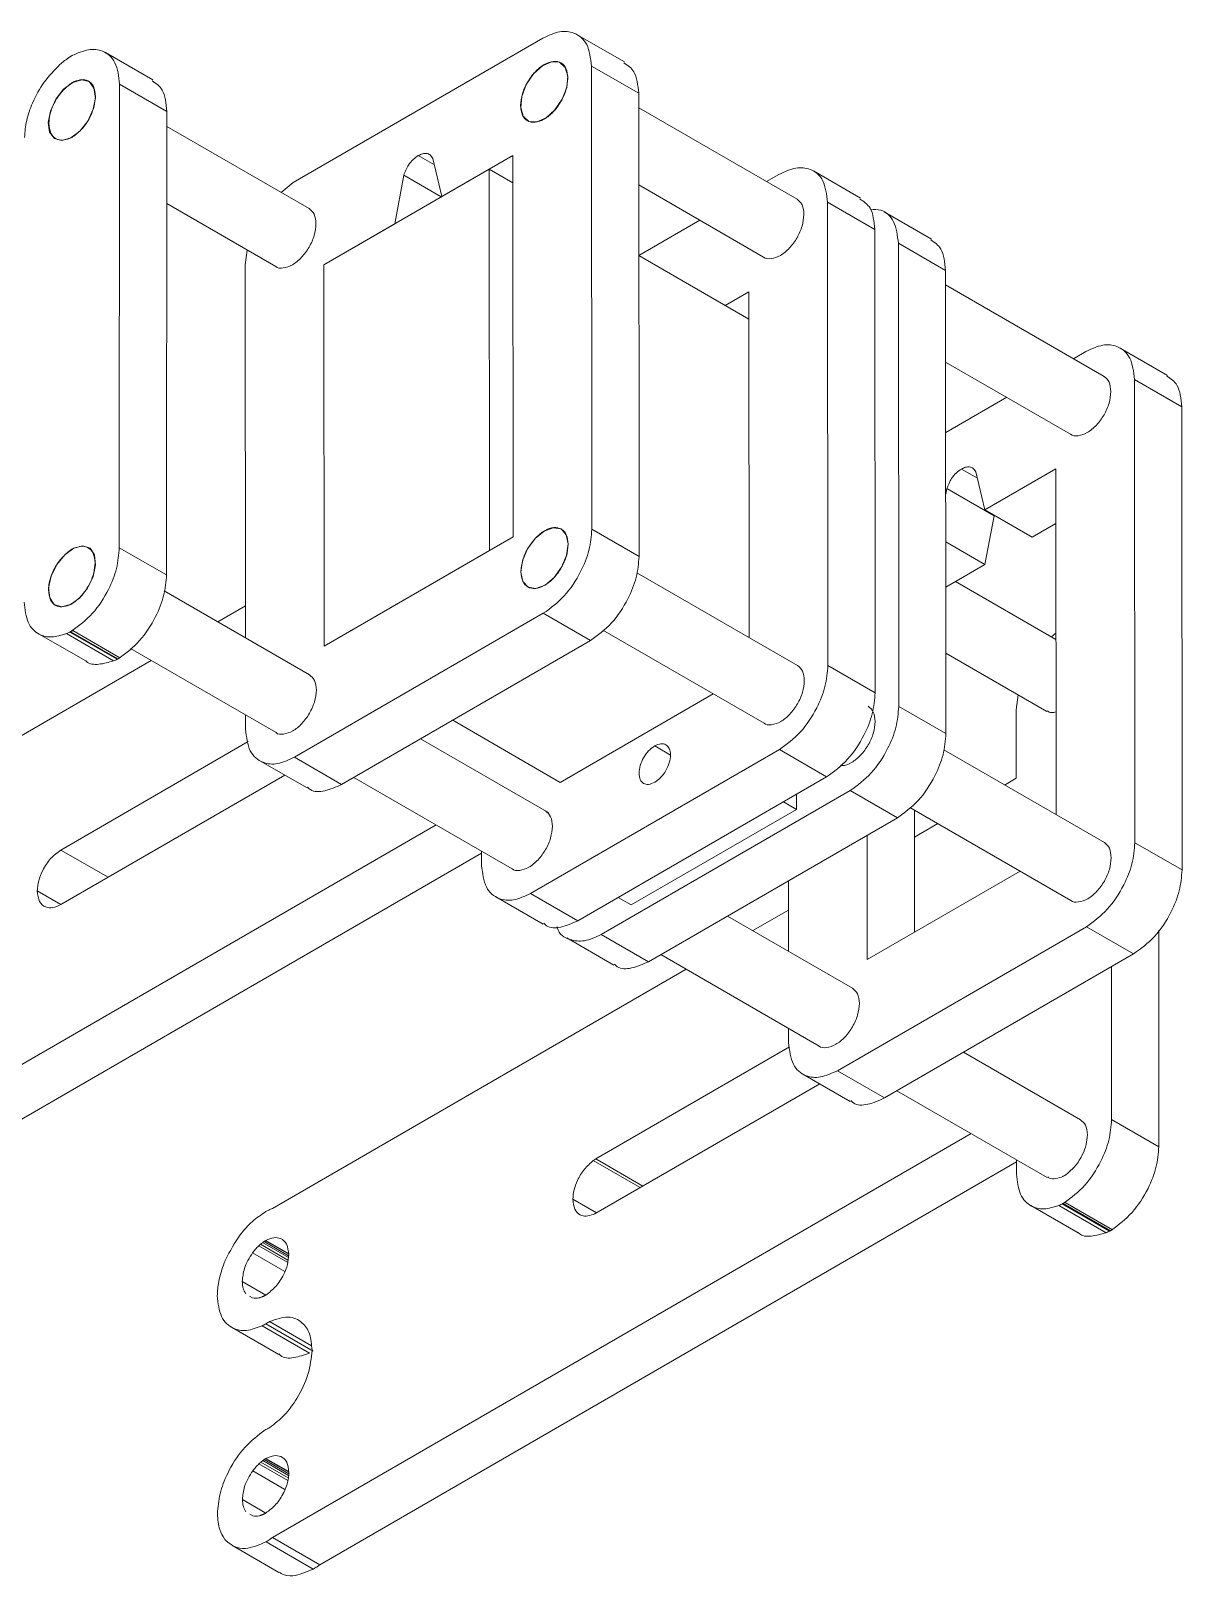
# Model space of a CAD drawing. Header units: inches. Extents: x 0 to 44.3, y 0 to 33.7.
# Drawn here: x 12.546 to 14.701, y 12.917 to 15.81 of the extents above; entities that cross this region are included whole.
import ezdxf

# ---------------------------------------------------------------- set-up
doc = ezdxf.new("R2010")
doc.units = ezdxf.units.IN
doc.header["$MEASUREMENT"] = 0

msp = doc.modelspace()

# ---------------------------------------------------------------- linework, layer by layer
at = {"color": 7, "linetype": 'Continuous', "lineweight": 15}
for p, q in [((13.5044, 15.7964), (13.0369, 15.5261)), ((13.6571, 15.7518), (13.5687, 15.8028)), ((12.774, 15.7182), (12.6856, 15.7692)), ((12.6223, 15.7633), (12.6209, 15.7625)), ((12.6239, 15.7643), (12.6214, 15.7629)), ((12.6214, 15.7629), (12.6215, 15.7628)), ((13.596, 14.8769), (13.5953, 15.7441)), ((13.5953, 15.7441), (13.6837, 15.6931)), ((12.6231, 15.7129), (12.6227, 15.7126)), ((12.6272, 15.715), (12.6272, 15.715)), ((12.7116, 14.8424), (12.7122, 15.7103)), ((12.7122, 15.7103), (12.8006, 15.6593)), ((13.6844, 14.8259), (13.6837, 15.6931)), ((12.8, 14.7914), (12.8006, 15.6593)), ((13.9802, 15.4948), (13.6837, 15.666)), ((13.0668, 15.4773), (12.8006, 15.631)), ((12.6226, 15.6105), (12.6231, 15.6108)), ((13.3155, 15.5), (13.2985, 15.5712)), ((13.4481, 15.5767), (13.3155, 15.5)), ((13.4486, 14.8626), (13.4481, 15.5767)), ((13.0945, 15.3722), (13.4039, 15.5512)), ((13.244, 15.5398), (13.2271, 15.4489)), ((13.244, 15.5398), (13.3142, 15.4993)), ((13.4481, 15.5256), (13.4039, 15.5512)), ((13.4039, 15.5512), (13.4044, 14.837)), ((13.9463, 15.5413), (13.923, 15.5278)), ((14.099, 15.4967), (14.0107, 15.5477)), ((13.0369, 15.5261), (13.0146, 15.5074)), ((13.6838, 15.5216), (13.9176, 15.3866)), ((12.8005, 15.4867), (13.0043, 15.3691)), ((14.0379, 14.6218), (14.0372, 15.4891)), ((14.0372, 15.4891), (14.1256, 15.4381)), ((13.2271, 15.4489), (13.0945, 15.3722)), ((13.7981, 15.4556), (13.6839, 15.3895)), ((14.2316, 15.4201), (14.1432, 15.4712)), ((14.1263, 14.5708), (14.1256, 15.4381)), ((12.9511, 15.3997), (12.9471, 15.3721)), ((14.1705, 14.5452), (14.1698, 15.4124)), ((14.1698, 15.4124), (14.2582, 15.3614)), ((12.9471, 15.3721), (12.9477, 14.6736)), ((13.0951, 14.6581), (13.0945, 15.3722)), ((13.89, 15.2705), (13.6839, 15.3895)), ((14.2589, 14.4942), (14.2582, 15.3614)), ((14.5547, 15.1632), (14.2582, 15.3343)), ((13.89, 15.3216), (13.8458, 15.296)), ((13.8905, 14.6741), (13.89, 15.3216)), ((14.2583, 15.1899), (14.4922, 15.0549)), ((14.5209, 15.2096), (14.4976, 15.1962)), ((14.6735, 15.165), (14.5852, 15.216)), ((14.6124, 14.2901), (14.6118, 15.1573)), ((14.6118, 15.1573), (14.7002, 15.1063)), ((14.3727, 15.1239), (14.2585, 15.0579)), ((14.7008, 14.2391), (14.7002, 15.1063)), ((14.4645, 14.9899), (14.3319, 14.9132)), ((14.465, 14.3424), (14.4645, 14.9899)), ((14.3319, 14.9132), (14.3149, 14.9844)), ((14.2605, 14.953), (14.2585, 14.9427)), ((14.2605, 14.953), (14.3488, 14.902)), ((14.3319, 14.9132), (14.4203, 14.8622)), ((14.3488, 14.902), (14.3319, 14.8111)), ((13.596, 14.8769), (13.6844, 14.8259)), ((14.4646, 14.8878), (14.4203, 14.8622)), ((12.7116, 14.8424), (12.8, 14.7914)), ((13.0951, 14.6581), (13.4486, 14.8626)), ((14.2586, 14.8534), (14.3319, 14.8111)), ((12.6225, 14.8393), (12.622, 14.839)), ((13.4044, 14.837), (13.0951, 14.6581)), ((13.9808, 14.6219), (13.6801, 14.7955)), ((14.3319, 14.8111), (14.2587, 14.7687)), ((13.0674, 14.6045), (12.7958, 14.7613)), ((14.4648, 14.6703), (14.2764, 14.779)), ((12.622, 14.7369), (12.6225, 14.7372)), ((12.9476, 14.7333), (12.896, 14.7034)), ((13.0392, 14.45), (13.5052, 14.7195)), ((13.5052, 14.7195), (13.5936, 14.6685)), ((12.5603, 14.6813), (12.6487, 14.6303)), ((12.6125, 14.6815), (12.7009, 14.6305)), ((12.6189, 14.6844), (12.7073, 14.6334)), ((12.6207, 14.6851), (12.6243, 14.6872)), ((12.6207, 14.6851), (12.7091, 14.6341)), ((12.6214, 14.6857), (12.6223, 14.6862)), ((12.6243, 14.6872), (12.7127, 14.6362)), ((13.1276, 14.399), (13.5936, 14.6685)), ((13.6166, 14.6878), (13.9183, 14.5137)), ((14.4648, 14.6824), (14.4638, 14.6817)), ((12.7323, 14.6536), (13.005, 14.4962)), ((14.2588, 14.6449), (14.4475, 14.5359)), ((12.7711, 14.6312), (11.9964, 14.1831)), ((12.7091, 14.6341), (12.7127, 14.6362)), ((14.0379, 14.6218), (14.1263, 14.5708)), ((13.537, 14.403), (13.8233, 14.5685)), ((14.3938, 14.5669), (14.3904, 14.5389)), ((12.9478, 14.5292), (12.9478, 14.5026)), ((14.1705, 14.5452), (14.2589, 14.4942)), ((14.3904, 14.5389), (14.3905, 14.4106)), ((13.537, 14.403), (13.3356, 14.5193)), ((12.953, 14.4792), (12.6021, 14.2762)), ((13.5156, 14.3458), (13.2754, 14.4845)), ((12.9745, 14.4436), (13.0629, 14.3925)), ((13.0392, 14.45), (13.1276, 14.399)), ((13.4812, 14.1949), (13.9472, 14.4644)), ((13.9472, 14.4644), (14.0355, 14.4134)), ((14.5553, 14.2903), (14.2546, 14.4639)), ((12.6022, 14.1742), (13.0213, 14.4166)), ((13.1505, 14.4122), (13.4469, 14.2411)), ((13.5695, 14.1439), (14.0355, 14.4134)), ((14.3905, 14.4106), (14.3687, 14.398)), ((13.6137, 14.1183), (14.0798, 14.3879)), ((13.9791, 14.3523), (13.979, 14.3807)), ((14.0798, 14.3879), (14.1681, 14.3368)), ((13.9791, 14.3523), (13.6697, 14.1734)), ((13.9545, 14.3665), (13.9791, 14.3523)), ((14.1912, 14.3562), (14.4928, 14.182)), ((14.1997, 14.3513), (14.1998, 14.1224)), ((11.9968, 13.567), (13.3045, 14.3233)), ((13.7021, 14.0673), (14.1681, 14.3368)), ((14.2438, 14.3258), (14.1997, 14.3003)), ((14.1113, 14.304), (14.1115, 14.0713)), ((12.0852, 13.516), (13.3897, 14.2704)), ((13.3897, 14.2741), (13.3897, 14.2475)), ((14.6124, 14.2901), (14.7008, 14.2391)), ((14.1115, 14.0713), (14.3978, 14.2369)), ((13.964, 14.2188), (13.9641, 14.0868)), ((13.4165, 14.1885), (13.5049, 14.1375)), ((13.4812, 14.1949), (13.5695, 14.1439)), ((13.6697, 14.1734), (13.6451, 14.1876)), ((14.0839, 14.0177), (13.8499, 14.1528)), ((13.9641, 14.164), (13.8973, 14.1254)), ((13.6137, 14.1183), (13.7021, 14.0673)), ((14.0556, 13.8632), (14.5217, 14.1327)), ((14.5217, 14.1327), (14.6101, 14.0817)), ((14.6574, 13.7208), (14.6571, 14.1261)), ((13.5491, 14.1119), (13.6375, 14.0609)), ((13.725, 14.0806), (14.0214, 13.9094)), ((14.144, 13.8122), (14.6101, 14.0817)), ((13.7724, 14.0532), (12.9981, 13.6054)), ((14.569, 13.7718), (14.5688, 14.0578)), ((13.9643, 13.9424), (13.9643, 13.9158)), ((13.966, 13.9079), (13.6034, 13.6982)), ((14.5107, 13.7713), (14.2918, 13.8977)), ((14.0556, 13.8632), (14.144, 13.8122)), ((13.6035, 13.5962), (14.0225, 13.8386)), ((13.991, 13.8568), (14.0794, 13.8057)), ((14.1669, 13.8254), (14.4482, 13.6631)), ((14.569, 13.7718), (14.6574, 13.7208)), ((12.9986, 12.9893), (14.3058, 13.7453)), ((13.087, 12.9383), (14.391, 13.6924)), ((14.391, 13.6961), (14.391, 13.6695)), ((14.4795, 13.6662), (14.48, 13.6665)), ((14.4177, 13.6106), (14.5061, 13.5595)), ((14.4701, 13.6109), (14.5585, 13.5598)), ((14.4765, 13.6138), (14.5649, 13.5627)), ((14.4782, 13.6144), (14.4819, 13.6165)), ((14.4782, 13.6144), (14.5666, 13.5634)), ((14.479, 13.615), (14.4799, 13.6155)), ((14.4819, 13.6165), (14.5703, 13.5655)), ((12.9825, 13.5432), (13.0284, 13.5166)), ((12.9858, 13.5452), (12.985, 13.5447)), ((12.9858, 13.5452), (13.0284, 13.5206)), ((14.5666, 13.5634), (14.5703, 13.5655)), ((12.9554, 13.4412), (12.9611, 13.4376)), ((12.9851, 13.4427), (12.9859, 13.4432)), ((12.9215, 13.3828), (13.0099, 13.3318)), ((12.9792, 13.3856), (13.0675, 13.3346)), ((12.9859, 13.3892), (13.0743, 13.3382)), ((12.9927, 13.3935), (13.071, 13.3483)), ((12.9828, 13.1351), (13.0288, 13.1085)), ((12.9861, 13.1371), (12.9853, 13.1367)), ((12.9861, 13.1371), (13.0287, 13.1125)), ((12.9557, 13.0331), (12.9615, 13.0295)), ((12.9854, 13.0346), (12.9862, 13.0351)), ((12.9219, 12.9748), (13.0103, 12.9237)), ((12.9863, 12.9811), (13.0746, 12.9301)), ((12.9986, 12.9893), (13.087, 12.9383))]:
    msp.add_line(p, q, dxfattribs=at)
at = {"color": 8, "linetype": 'Continuous', "lineweight": 15}
for p, q in [((13.4627, 15.6703), (13.4628, 15.6702)), ((13.2712, 15.5765), (13.3014, 15.5591)), ((14.2877, 14.9897), (14.3178, 14.9723)), ((13.4634, 14.7974), (13.4634, 14.7974)), ((13.7138, 14.4712), (13.7433, 14.4542)), ((12.6021, 14.2762), (12.6904, 14.2253)), ((12.558, 14.1997), (12.6021, 14.1742)), ((13.5988, 13.695), (13.6866, 13.6443)), ((13.6034, 13.6982), (13.6917, 13.6472)), ((13.5605, 13.6224), (13.6047, 13.5969)), ((12.9797, 13.5412), (13.028, 13.5134)), ((12.985, 13.5447), (13.0287, 13.5196)), ((12.9611, 13.5222), (13.0213, 13.4874)), ((12.9727, 13.5353), (13.0267, 13.5041)), ((12.9761, 13.5383), (13.0273, 13.5087)), ((12.9417, 13.4686), (12.9858, 13.4431)), ((12.9853, 13.1367), (13.029, 13.1115)), ((12.9614, 13.1141), (13.0216, 13.0793)), ((12.973, 13.1272), (13.027, 13.096)), ((12.9764, 13.1302), (13.0277, 13.1006)), ((12.98, 13.1331), (13.0283, 13.1053)), ((12.942, 13.0605), (12.9861, 13.035))]:
    msp.add_line(p, q, dxfattribs=at)
at = {"color": 7, "linetype": 'Continuous', "lineweight": 15, "flags": 128}
for points in [[(13.5036, 15.7448), (13.5207, 15.7523), (13.5357, 15.7512), (13.5464, 15.7417), (13.551, 15.7252), (13.549, 15.7042), (13.5405, 15.682), (13.527, 15.6619), (13.5104, 15.6469), (13.4932, 15.6394), (13.4782, 15.6405), (13.4676, 15.65), (13.4629, 15.6665), (13.465, 15.6874), (13.4734, 15.7097), (13.487, 15.7298), (13.5036, 15.7448)], [(12.6668, 15.6849), (12.6627, 15.6632), (12.6525, 15.6412), (12.6378, 15.6224), (12.6207, 15.6095), (12.604, 15.6045), (12.5901, 15.6082), (12.5811, 15.6201), (12.5785, 15.6382), (12.5825, 15.6599), (12.5927, 15.6819), (12.6074, 15.7007), (12.6245, 15.7136), (12.6412, 15.7186), (12.6552, 15.7149), (12.6641, 15.703), (12.6668, 15.6849)], [(13.4634, 14.7965), (13.4665, 14.8179), (13.4758, 14.84), (13.4899, 14.8595), (13.5068, 14.8735), (13.5238, 14.8798), (13.5383, 14.8774), (13.5481, 14.8667), (13.5518, 14.8494), (13.5487, 14.828), (13.5394, 14.8059), (13.5253, 14.7864), (13.5084, 14.7724), (13.4914, 14.7661), (13.4769, 14.7685), (13.4671, 14.7792), (13.4634, 14.7965)], [(12.5945, 14.8109), (12.6096, 14.8293), (12.6267, 14.8416), (12.6433, 14.8458), (12.6568, 14.8413), (12.6653, 14.8288), (12.6673, 14.8102), (12.6627, 14.7884), (12.652, 14.7666), (12.637, 14.7481), (12.6199, 14.7359), (12.6033, 14.7317), (12.5897, 14.7362), (12.5813, 14.7487), (12.5792, 14.7672), (12.5839, 14.7891), (12.5945, 14.8109)]]:
    msp.add_lwpolyline(points, dxfattribs=at)
at = {"color": 7, "linetype": 'Continuous', "lineweight": 15}
for points, knots in [([(13.5953, 15.7441), (13.5935, 15.7587), (13.5901, 15.7874), (13.5658, 15.8075), (13.5361, 15.811), (13.5151, 15.8014), (13.5044, 15.7964)], [0, 0, 0, 0, 0.283704, 0.557917, 0.775026, 1, 1, 1, 1]), ([(12.7122, 15.7103), (12.7105, 15.7248), (12.7071, 15.7533), (12.6833, 15.7736), (12.6541, 15.7775), (12.6334, 15.7683), (12.6228, 15.7636)], [0, 0, 0, 0, 0.283859, 0.558131, 0.775209, 1, 1, 1, 1]), ([(12.6002, 15.7468), (12.5901, 15.7364), (12.57, 15.7158), (12.5492, 15.678), (12.5365, 15.6417), (12.535, 15.6211), (12.5342, 15.6106)], [0, 0, 0, 0, 0.279528, 0.55585, 0.7747, 1, 1, 1, 1]), ([(12.6079, 15.7533), (12.6064, 15.7521), (12.6038, 15.75), (12.6013, 15.7478), (12.6002, 15.7468)], [0, 0, 0, 0, 0.562935, 1, 1, 1, 1]), ([(12.6141, 15.7579), (12.613, 15.7571), (12.6109, 15.7556), (12.6088, 15.754), (12.6079, 15.7533)], [0, 0, 0, 0, 0.558837, 1, 1, 1, 1]), ([(12.6183, 15.7608), (12.6175, 15.7602), (12.6161, 15.7593), (12.6148, 15.7584), (12.6141, 15.7579)], [0, 0, 0, 0, 0.559064, 1, 1, 1, 1]), ([(12.6209, 15.7625), (12.6204, 15.7622), (12.6195, 15.7617), (12.6187, 15.761), (12.6183, 15.7608)], [0, 0, 0, 0, 0.558983, 1, 1, 1, 1]), ([(12.6214, 15.7629), (12.6216, 15.763), (12.6219, 15.7632), (12.6222, 15.7633), (12.6223, 15.7633)], [0, 0, 0, 0, 0.55489, 1, 1, 1, 1]), ([(12.6228, 15.7636), (12.623, 15.7637), (12.6233, 15.764), (12.6237, 15.7642), (12.6239, 15.7643)], [0, 0, 0, 0, 0.5307537, 1, 1, 1, 1]), ([(13.5511, 15.7214), (13.5504, 15.7278), (13.5491, 15.7404), (13.5388, 15.7513), (13.5244, 15.7543), (13.5069, 15.7482), (13.4894, 15.734), (13.4749, 15.7143), (13.4647, 15.6916), (13.4634, 15.6775), (13.4627, 15.6703)], [0, 0, 0, 0, 0.1272008, 0.25, 0.3727992, 0.5, 0.6272008, 0.75, 0.8727992, 1, 1, 1, 1]), ([(13.6837, 15.6931), (13.6822, 15.7082), (13.6796, 15.7347), (13.6631, 15.7455), (13.656, 15.7502)], [0, 0, 0, 0, 0.568323, 1, 1, 1, 1]), ([(12.6178, 15.7092), (12.6121, 15.7042), (12.6007, 15.6941), (12.5885, 15.6738), (12.5811, 15.6539), (12.5802, 15.6426), (12.5798, 15.6369)], [0, 0, 0, 0, 0.280288, 0.555077, 0.773456, 1, 1, 1, 1]), ([(12.6227, 15.7126), (12.6217, 15.712), (12.6201, 15.7109), (12.6185, 15.7098), (12.6178, 15.7092)], [0, 0, 0, 0, 0.561892, 1, 1, 1, 1]), ([(12.6272, 15.715), (12.6264, 15.7146), (12.6251, 15.7139), (12.6237, 15.7132), (12.6231, 15.7129)], [0, 0, 0, 0, 0.551796, 1, 1, 1, 1]), ([(12.6668, 15.687), (12.6661, 15.6937), (12.6646, 15.7069), (12.6542, 15.7169), (12.6413, 15.7199), (12.6319, 15.7166), (12.6272, 15.715)], [0, 0, 0, 0, 0.285031, 0.560371, 0.777371, 1, 1, 1, 1]), ([(12.8006, 15.6593), (12.7991, 15.6742), (12.7966, 15.7008), (12.7802, 15.7118), (12.773, 15.7167)], [0, 0, 0, 0, 0.5622406, 1, 1, 1, 1]), ([(13.4627, 15.6703), (13.4634, 15.6639), (13.4648, 15.6513), (13.475, 15.6404), (13.4895, 15.6374), (13.507, 15.6434), (13.5244, 15.6576), (13.5389, 15.6773), (13.5491, 15.7), (13.5504, 15.7142), (13.5511, 15.7214)], [0, 0, 0, 0, 0.127201, 0.25, 0.372799, 0.5, 0.627201, 0.75, 0.872799, 1, 1, 1, 1]), ([(12.6271, 15.6133), (12.6331, 15.6183), (12.645, 15.6283), (12.6577, 15.6491), (12.6654, 15.6695), (12.6663, 15.6811), (12.6668, 15.687)], [0, 0, 0, 0, 0.281471, 0.556505, 0.774637, 1, 1, 1, 1]), ([(12.5798, 15.6369), (12.5805, 15.6303), (12.5819, 15.6173), (12.592, 15.6073), (12.6045, 15.6041), (12.6136, 15.607), (12.6182, 15.6085)], [0, 0, 0, 0, 0.285335, 0.561169, 0.778211, 1, 1, 1, 1]), ([(12.6182, 15.6085), (12.619, 15.6088), (12.6205, 15.6094), (12.6219, 15.6101), (12.6226, 15.6105)], [0, 0, 0, 0, 0.561855, 1, 1, 1, 1]), ([(12.6231, 15.6108), (12.6238, 15.6112), (12.6252, 15.612), (12.6265, 15.6129), (12.6271, 15.6133)], [0, 0, 0, 0, 0.568916, 1, 1, 1, 1]), ([(13.2712, 15.5765), (13.2679, 15.5742), (13.2614, 15.5697), (13.2509, 15.557), (13.2466, 15.5463), (13.244, 15.5398)], [0, 0, 0, 0, 0.288635, 0.567191, 1, 1, 1, 1]), ([(13.2985, 15.5712), (13.297, 15.5736), (13.294, 15.5785), (13.2868, 15.5809), (13.279, 15.5803), (13.2738, 15.5778), (13.2712, 15.5765)], [0, 0, 0, 0, 0.276811, 0.552414, 0.772411, 1, 1, 1, 1]), ([(14.0372, 15.4891), (14.0355, 15.5037), (14.032, 15.5324), (14.0077, 15.5524), (13.9781, 15.5559), (13.957, 15.5462), (13.9463, 15.5413)], [0, 0, 0, 0, 0.283478, 0.557665, 0.774862, 1, 1, 1, 1]), ([(13.993, 15.4662), (13.9924, 15.4728), (13.9912, 15.4856), (13.9838, 15.4918), (13.9801, 15.4948)], [0, 0, 0, 0, 0.509711, 1, 1, 1, 1]), ([(14.1256, 15.4381), (14.1242, 15.4531), (14.1216, 15.4796), (14.1051, 15.4904), (14.0979, 15.495)], [0, 0, 0, 0, 0.568437, 1, 1, 1, 1]), ([(13.0043, 15.3691), (13.0043, 15.3691), (13.0074, 15.3655), (13.0185, 15.3654), (13.0354, 15.3706), (13.0531, 15.385), (13.0675, 15.4047), (13.0777, 15.4274), (13.079, 15.4416), (13.0797, 15.4487)], [0, 0, 0, 0, 0.000346, 0.164021, 0.333564, 0.503106, 0.666782, 0.830458, 1, 1, 1, 1]), ([(13.0797, 15.4487), (13.0791, 15.4553), (13.0779, 15.4681), (13.0704, 15.4743), (13.0668, 15.4773)], [0, 0, 0, 0, 0.509331, 1, 1, 1, 1]), ([(13.9176, 15.3866), (13.9176, 15.3866), (13.9208, 15.383), (13.9318, 15.3829), (13.9488, 15.3881), (13.9664, 15.4025), (13.9808, 15.4222), (13.991, 15.4449), (13.9924, 15.4591), (13.993, 15.4662)], [0, 0, 0, 0, 0.000347, 0.164128, 0.333496, 0.503259, 0.667003, 0.830658, 1, 1, 1, 1]), ([(14.1698, 15.4124), (14.168, 15.4269), (14.1645, 15.4553), (14.1425, 15.4758), (14.124, 15.4759), (14.1172, 15.4759)], [0, 0, 0, 0, 0.394689, 0.776173, 1, 1, 1, 1]), ([(14.2582, 15.3614), (14.2567, 15.3765), (14.2542, 15.403), (14.2376, 15.4138), (14.2305, 15.4185)], [0, 0, 0, 0, 0.568323, 1, 1, 1, 1]), ([(14.6118, 15.1573), (14.61, 15.1719), (14.6065, 15.2007), (14.5822, 15.2207), (14.5526, 15.2243), (14.5316, 15.2146), (14.5209, 15.2096)], [0, 0, 0, 0, 0.283704, 0.557917, 0.775026, 1, 1, 1, 1]), ([(14.5676, 15.1346), (14.567, 15.1411), (14.5657, 15.1539), (14.5583, 15.1601), (14.5546, 15.1631)], [0, 0, 0, 0, 0.509331, 1, 1, 1, 1]), ([(14.7002, 15.1063), (14.6987, 15.1214), (14.6961, 15.1479), (14.6796, 15.1587), (14.6724, 15.1634)], [0, 0, 0, 0, 0.568323, 1, 1, 1, 1]), ([(14.4921, 15.0549), (14.4922, 15.0549), (14.4953, 15.0513), (14.5064, 15.0512), (14.5233, 15.0565), (14.5409, 15.0709), (14.5554, 15.0905), (14.5656, 15.1133), (14.5669, 15.1274), (14.5676, 15.1346)], [0, 0, 0, 0, 0.000346, 0.164021, 0.333564, 0.503106, 0.666782, 0.830458, 1, 1, 1, 1]), ([(14.2877, 14.9897), (14.2843, 14.9874), (14.2778, 14.9829), (14.2674, 14.9702), (14.2631, 14.9595), (14.2605, 14.953)], [0, 0, 0, 0, 0.288635, 0.567191, 1, 1, 1, 1]), ([(14.3149, 14.9844), (14.3134, 14.9868), (14.3104, 14.9917), (14.3033, 14.9941), (14.2955, 14.9935), (14.2903, 14.991), (14.2877, 14.9897)], [0, 0, 0, 0, 0.276811, 0.552414, 0.772411, 1, 1, 1, 1]), ([(13.5518, 14.8485), (13.5511, 14.8549), (13.5497, 14.8675), (13.5395, 14.8784), (13.525, 14.8814), (13.5075, 14.8753), (13.4901, 14.8612), (13.4756, 14.8414), (13.4654, 14.8187), (13.4641, 14.8046), (13.4634, 14.7974)], [0, 0, 0, 0, 0.127201, 0.25, 0.372799, 0.5, 0.627201, 0.75, 0.872799, 1, 1, 1, 1]), ([(13.5052, 14.7195), (13.5188, 14.7294), (13.5454, 14.7487), (13.5749, 14.7938), (13.5928, 14.8384), (13.5949, 14.8639), (13.596, 14.8769)], [0, 0, 0, 0, 0.283704, 0.557917, 0.775026, 1, 1, 1, 1]), ([(12.6266, 14.8414), (12.6258, 14.841), (12.6245, 14.8404), (12.6231, 14.8396), (12.6225, 14.8393)], [0, 0, 0, 0, 0.551796, 1, 1, 1, 1]), ([(12.6228, 14.6864), (12.6361, 14.6964), (12.6622, 14.716), (12.691, 14.7605), (12.7084, 14.8044), (12.7105, 14.8296), (12.7116, 14.8424)], [0, 0, 0, 0, 0.283145, 0.557338, 0.774642, 1, 1, 1, 1]), ([(12.6662, 14.8134), (12.6655, 14.8201), (12.664, 14.8333), (12.6535, 14.8433), (12.6407, 14.8462), (12.6313, 14.843), (12.6266, 14.8414)], [0, 0, 0, 0, 0.28518, 0.560827, 0.777884, 1, 1, 1, 1]), ([(13.4634, 14.7974), (13.4641, 14.791), (13.4654, 14.7784), (13.4757, 14.7675), (13.4901, 14.7645), (13.5076, 14.7706), (13.5251, 14.7847), (13.5396, 14.8045), (13.5498, 14.8272), (13.5511, 14.8413), (13.5518, 14.8485)], [0, 0, 0, 0, 0.127201, 0.25, 0.372799, 0.5, 0.627201, 0.75, 0.872799, 1, 1, 1, 1]), ([(12.6175, 14.8358), (12.6117, 14.8308), (12.6002, 14.8208), (12.5879, 14.8003), (12.5804, 14.7804), (12.5795, 14.769), (12.5791, 14.7632)], [0, 0, 0, 0, 0.280773, 0.555766, 0.774017, 1, 1, 1, 1]), ([(12.622, 14.839), (12.6212, 14.8384), (12.6197, 14.8374), (12.6182, 14.8363), (12.6175, 14.8358)], [0, 0, 0, 0, 0.565929, 1, 1, 1, 1]), ([(12.6265, 14.7397), (12.6325, 14.7447), (12.6443, 14.7547), (12.6571, 14.7755), (12.6648, 14.7959), (12.6657, 14.8075), (12.6662, 14.8134)], [0, 0, 0, 0, 0.280934, 0.556182, 0.774536, 1, 1, 1, 1]), ([(13.5936, 14.6685), (13.6071, 14.6783), (13.6338, 14.6977), (13.6633, 14.7428), (13.6812, 14.7874), (13.6833, 14.8129), (13.6844, 14.8259)], [0, 0, 0, 0, 0.283704, 0.557917, 0.775026, 1, 1, 1, 1]), ([(12.7112, 14.6354), (12.7245, 14.6454), (12.7506, 14.6649), (12.7794, 14.7095), (12.7968, 14.7534), (12.7989, 14.7786), (12.8, 14.7914)], [0, 0, 0, 0, 0.283145, 0.557338, 0.774642, 1, 1, 1, 1]), ([(12.5791, 14.7632), (12.5798, 14.7566), (12.5812, 14.7437), (12.5913, 14.7337), (12.6037, 14.7305), (12.6128, 14.7334), (12.6174, 14.7348)], [0, 0, 0, 0, 0.285551, 0.561403, 0.778442, 1, 1, 1, 1]), ([(12.5336, 14.7404), (12.5351, 14.7268), (12.538, 14.7001), (12.5587, 14.6794), (12.5843, 14.6728), (12.603, 14.6786), (12.6125, 14.6815)], [0, 0, 0, 0, 0.285517, 0.561018, 0.777941, 1, 1, 1, 1]), ([(12.6174, 14.7348), (12.6182, 14.7351), (12.6198, 14.7357), (12.6213, 14.7365), (12.622, 14.7369)], [0, 0, 0, 0, 0.561088, 1, 1, 1, 1]), ([(12.6225, 14.7372), (12.6232, 14.7376), (12.6246, 14.7384), (12.6259, 14.7393), (12.6265, 14.7397)], [0, 0, 0, 0, 0.568916, 1, 1, 1, 1]), ([(12.6125, 14.6815), (12.6137, 14.682), (12.6158, 14.6828), (12.6179, 14.6839), (12.6189, 14.6844)], [0, 0, 0, 0, 0.556356, 1, 1, 1, 1]), ([(12.6189, 14.6844), (12.6194, 14.6846), (12.6202, 14.685), (12.6211, 14.6855), (12.6214, 14.6857)], [0, 0, 0, 0, 0.5599409, 1, 1, 1, 1]), ([(12.6223, 14.6862), (12.622, 14.686), (12.6215, 14.6856), (12.6209, 14.6852), (12.6207, 14.6851)], [0, 0, 0, 0, 0.5583662, 1, 1, 1, 1]), ([(12.6243, 14.6872), (12.624, 14.687), (12.6235, 14.6867), (12.623, 14.6865), (12.6228, 14.6864)], [0, 0, 0, 0, 0.558141, 1, 1, 1, 1]), ([(14.4638, 14.6817), (14.4624, 14.6805), (14.4598, 14.6784), (14.4573, 14.6762), (14.4562, 14.6752)], [0, 0, 0, 0, 0.562935, 1, 1, 1, 1]), ([(12.649, 14.6307), (12.6493, 14.6303), (12.655, 14.624), (12.6733, 14.6226), (12.6916, 14.6278), (12.7009, 14.6305)], [0, 0, 0, 0, 0.031631, 0.51015, 1, 1, 1, 1]), ([(12.7009, 14.6305), (12.7021, 14.631), (12.7042, 14.6318), (12.7063, 14.6329), (12.7073, 14.6334)], [0, 0, 0, 0, 0.556356, 1, 1, 1, 1]), ([(12.7073, 14.6334), (12.7078, 14.6336), (12.7086, 14.634), (12.7095, 14.6344), (12.7098, 14.6346)], [0, 0, 0, 0, 0.5599409, 1, 1, 1, 1]), ([(13.9472, 14.4644), (13.9607, 14.4742), (13.9873, 14.4936), (14.0168, 14.5387), (14.0347, 14.5833), (14.0368, 14.6088), (14.0379, 14.6218)], [0, 0, 0, 0, 0.2837312, 0.5579091, 0.7749997, 1, 1, 1, 1]), ([(13.9937, 14.5934), (13.9931, 14.5999), (13.9919, 14.6127), (13.9844, 14.6189), (13.9808, 14.622)], [0, 0, 0, 0, 0.509711, 1, 1, 1, 1]), ([(13.0804, 14.5759), (13.0797, 14.5824), (13.0785, 14.5952), (13.0711, 14.6014), (13.0674, 14.6044)], [0, 0, 0, 0, 0.509331, 1, 1, 1, 1]), ([(13.9183, 14.5137), (13.9183, 14.5137), (13.9215, 14.5102), (13.9325, 14.51), (13.9495, 14.5153), (13.9671, 14.5297), (13.9815, 14.5494), (13.9917, 14.5721), (13.9931, 14.5862), (13.9937, 14.5934)], [0, 0, 0, 0, 0.000347, 0.164128, 0.333496, 0.503259, 0.667003, 0.830658, 1, 1, 1, 1]), ([(13.0049, 14.4962), (13.0049, 14.4962), (13.0081, 14.4926), (13.0192, 14.4925), (13.0361, 14.4978), (13.0537, 14.5122), (13.0681, 14.5318), (13.0784, 14.5546), (13.0797, 14.5687), (13.0804, 14.5759)], [0, 0, 0, 0, 0.000346, 0.164021, 0.333564, 0.503106, 0.666782, 0.830458, 1, 1, 1, 1]), ([(14.0355, 14.4134), (14.0491, 14.4232), (14.0757, 14.4426), (14.1052, 14.4877), (14.1231, 14.5323), (14.1252, 14.5578), (14.1263, 14.5708)], [0, 0, 0, 0, 0.2837312, 0.5579091, 0.7749997, 1, 1, 1, 1]), ([(14.0798, 14.3879), (14.0933, 14.3977), (14.1199, 14.4171), (14.1494, 14.4622), (14.1673, 14.5067), (14.1694, 14.5322), (14.1705, 14.5452)], [0, 0, 0, 0, 0.283704, 0.557917, 0.775026, 1, 1, 1, 1]), ([(14.1263, 14.5168), (14.1257, 14.5234), (14.1244, 14.5362), (14.117, 14.5424), (14.1133, 14.5454)], [0, 0, 0, 0, 0.509331, 1, 1, 1, 1]), ([(14.449, 14.537), (14.4492, 14.5368), (14.452, 14.5337), (14.4578, 14.5329), (14.4636, 14.5345), (14.4649, 14.5348)], [0, 0, 0, 0, 0.057445, 0.7826899, 1, 1, 1, 1]), ([(12.9478, 14.5026), (12.9496, 14.4879), (12.9531, 14.459), (12.9775, 14.4388), (13.0073, 14.4353), (13.0284, 14.445), (13.0392, 14.45)], [0, 0, 0, 0, 0.283705, 0.557916, 0.775025, 1, 1, 1, 1]), ([(14.0614, 14.435), (14.0625, 14.4347), (14.0685, 14.4332), (14.0823, 14.4393), (14.0996, 14.453), (14.1141, 14.4728), (14.1243, 14.4955), (14.1256, 14.5096), (14.1263, 14.5168)], [0, 0, 0, 0, 0.04737, 0.24057, 0.43377, 0.620285, 0.8068, 1, 1, 1, 1]), ([(14.1681, 14.3368), (14.1817, 14.3467), (14.2083, 14.3661), (14.2378, 14.4111), (14.2557, 14.4557), (14.2578, 14.4812), (14.2589, 14.4942)], [0, 0, 0, 0, 0.283704, 0.557917, 0.775026, 1, 1, 1, 1]), ([(13.7138, 14.4712), (13.7099, 14.4684), (13.7022, 14.4629), (13.6925, 14.4494), (13.6859, 14.4345), (13.6836, 14.4197), (13.6859, 14.4076), (13.6925, 14.4003), (13.7022, 14.398), (13.7099, 14.4014), (13.7139, 14.4032)], [0, 0, 0, 0, 0.126938, 0.249771, 0.372703, 0.500115, 0.627086, 0.750059, 0.873032, 1, 1, 1, 1]), ([(13.7139, 14.4032), (13.7178, 14.406), (13.7255, 14.4115), (13.7352, 14.425), (13.7417, 14.4399), (13.7441, 14.4547), (13.7417, 14.4668), (13.7352, 14.4741), (13.7255, 14.4764), (13.7177, 14.4729), (13.7138, 14.4712)], [0, 0, 0, 0, 0.127353, 0.250227, 0.373003, 0.499885, 0.627208, 0.749942, 0.872676, 1, 1, 1, 1]), ([(13.0641, 14.3942), (13.0657, 14.3925), (13.0734, 14.3847), (13.0962, 14.385), (13.117, 14.3943), (13.1276, 14.399)], [0, 0, 0, 0, 0.117252, 0.550772, 1, 1, 1, 1]), ([(13.4469, 14.2411), (13.4469, 14.2411), (13.4501, 14.2375), (13.4611, 14.2374), (13.4781, 14.2427), (13.4957, 14.2571), (13.5101, 14.2767), (13.5203, 14.2995), (13.5216, 14.3136), (13.5223, 14.3208)], [0, 0, 0, 0, 0.000347, 0.164128, 0.333496, 0.503259, 0.667003, 0.830658, 1, 1, 1, 1]), ([(13.5223, 14.3208), (13.5217, 14.3273), (13.5205, 14.3401), (13.513, 14.3463), (13.5094, 14.3494)], [0, 0, 0, 0, 0.509711, 1, 1, 1, 1]), ([(12.6021, 14.2762), (12.5955, 14.2714), (12.5826, 14.262), (12.5682, 14.2401), (12.5595, 14.2184), (12.5585, 14.206), (12.558, 14.1997)], [0, 0, 0, 0, 0.283881, 0.557851, 0.774833, 1, 1, 1, 1]), ([(14.5217, 14.1327), (14.5352, 14.1426), (14.5618, 14.162), (14.5914, 14.207), (14.6092, 14.2516), (14.6114, 14.2771), (14.6124, 14.2901)], [0, 0, 0, 0, 0.283704, 0.557917, 0.775026, 1, 1, 1, 1]), ([(14.5682, 14.2617), (14.5676, 14.2682), (14.5664, 14.281), (14.5589, 14.2872), (14.5553, 14.2903)], [0, 0, 0, 0, 0.509331, 1, 1, 1, 1]), ([(13.3897, 14.2475), (13.3915, 14.2328), (13.395, 14.2039), (13.4194, 14.1838), (13.4493, 14.1802), (13.4704, 14.1899), (13.4812, 14.1949)], [0, 0, 0, 0, 0.28359, 0.557956, 0.775146, 1, 1, 1, 1]), ([(14.4928, 14.182), (14.4928, 14.182), (14.496, 14.1784), (14.507, 14.1783), (14.524, 14.1836), (14.5416, 14.198), (14.556, 14.2177), (14.5662, 14.2404), (14.5676, 14.2545), (14.5682, 14.2617)], [0, 0, 0, 0, 0.000346, 0.164021, 0.333564, 0.503106, 0.666782, 0.830458, 1, 1, 1, 1]), ([(14.6101, 14.0817), (14.6236, 14.0916), (14.6502, 14.1109), (14.6798, 14.156), (14.6976, 14.2006), (14.6998, 14.2261), (14.7008, 14.2391)], [0, 0, 0, 0, 0.283704, 0.557917, 0.775026, 1, 1, 1, 1]), ([(12.558, 14.1997), (12.5588, 14.1926), (12.5605, 14.1786), (12.5723, 14.1688), (12.5867, 14.1671), (12.597, 14.1718), (12.6022, 14.1742)], [0, 0, 0, 0, 0.283363, 0.557543, 0.774742, 1, 1, 1, 1]), ([(13.506, 14.1391), (13.5077, 14.1374), (13.5154, 14.1296), (13.5382, 14.1299), (13.559, 14.1392), (13.5695, 14.1439)], [0, 0, 0, 0, 0.117334, 0.551016, 1, 1, 1, 1]), ([(13.5308, 14.1327), (13.531, 14.132), (13.5339, 14.1181), (13.5527, 14.1079), (13.5816, 14.1034), (13.6029, 14.1133), (13.6137, 14.1183)], [0, 0, 0, 0, 0.020828, 0.395673, 0.69246, 1, 1, 1, 1]), ([(13.6386, 14.0625), (13.6402, 14.0609), (13.6479, 14.053), (13.6707, 14.0534), (13.6915, 14.0626), (13.7021, 14.0673)], [0, 0, 0, 0, 0.117252, 0.550772, 1, 1, 1, 1]), ([(14.0968, 13.9891), (14.0962, 13.9956), (14.095, 14.0084), (14.0875, 14.0146), (14.0839, 14.0177)], [0, 0, 0, 0, 0.509331, 1, 1, 1, 1]), ([(14.0214, 13.9094), (14.0214, 13.9094), (14.0246, 13.9058), (14.0356, 13.9057), (14.0526, 13.911), (14.0702, 13.9254), (14.0846, 13.945), (14.0948, 13.9678), (14.0962, 13.9819), (14.0968, 13.9891)], [0, 0, 0, 0, 0.000346, 0.164021, 0.333564, 0.503106, 0.666782, 0.830458, 1, 1, 1, 1]), ([(13.9643, 13.9158), (13.966, 13.9011), (13.9695, 13.8722), (13.9939, 13.852), (14.0237, 13.8485), (14.0449, 13.8582), (14.0556, 13.8632)], [0, 0, 0, 0, 0.283705, 0.557916, 0.775025, 1, 1, 1, 1]), ([(14.0805, 13.8074), (14.0822, 13.8057), (14.0899, 13.7979), (14.1127, 13.7982), (14.1335, 13.8075), (14.144, 13.8122)], [0, 0, 0, 0, 0.117252, 0.550772, 1, 1, 1, 1]), ([(14.4804, 13.6158), (14.4937, 13.6258), (14.5198, 13.6454), (14.5485, 13.69), (14.5659, 13.7339), (14.5679, 13.759), (14.569, 13.7718)], [0, 0, 0, 0, 0.283145, 0.557338, 0.774642, 1, 1, 1, 1]), ([(14.5236, 13.7428), (14.523, 13.7496), (14.5217, 13.7625), (14.514, 13.7683), (14.5104, 13.771)], [0, 0, 0, 0, 0.533728, 1, 1, 1, 1]), ([(14.484, 13.669), (14.49, 13.6741), (14.5018, 13.684), (14.5145, 13.7049), (14.5222, 13.7252), (14.5232, 13.7369), (14.5236, 13.7428)], [0, 0, 0, 0, 0.280934, 0.556182, 0.774536, 1, 1, 1, 1]), ([(14.5688, 13.5648), (14.582, 13.5747), (14.6081, 13.5944), (14.6369, 13.6389), (14.6543, 13.6829), (14.6563, 13.708), (14.6574, 13.7208)], [0, 0, 0, 0, 0.283145, 0.557338, 0.774642, 1, 1, 1, 1]), ([(13.5988, 13.695), (13.593, 13.6899), (13.5815, 13.6799), (13.5693, 13.6594), (13.5618, 13.6395), (13.561, 13.6282), (13.5605, 13.6224)], [0, 0, 0, 0, 0.28077, 0.555571, 0.773827, 1, 1, 1, 1]), ([(13.6034, 13.6982), (13.6026, 13.6977), (13.601, 13.6967), (13.5995, 13.6955), (13.5988, 13.695)], [0, 0, 0, 0, 0.557801, 1, 1, 1, 1]), ([(14.391, 13.6695), (14.3925, 13.6559), (14.3955, 13.6292), (14.4162, 13.6086), (14.4418, 13.602), (14.4606, 13.6079), (14.4701, 13.6109)], [0, 0, 0, 0, 0.285517, 0.561018, 0.777941, 1, 1, 1, 1]), ([(14.4496, 13.6642), (14.4498, 13.6639), (14.4526, 13.6609), (14.4615, 13.6602), (14.4704, 13.6628), (14.4749, 13.6641)], [0, 0, 0, 0, 0.037284, 0.513681, 1, 1, 1, 1]), ([(14.4749, 13.6641), (14.4757, 13.6644), (14.4772, 13.665), (14.4788, 13.6658), (14.4795, 13.6662)], [0, 0, 0, 0, 0.561088, 1, 1, 1, 1]), ([(14.48, 13.6665), (14.4807, 13.6669), (14.4821, 13.6677), (14.4834, 13.6686), (14.484, 13.669)], [0, 0, 0, 0, 0.568916, 1, 1, 1, 1]), ([(12.9858, 13.5993), (12.9772, 13.5935), (12.9604, 13.5822), (12.9328, 13.552), (12.9188, 13.5254), (12.9104, 13.5093)], [0, 0, 0, 0, 0.2892863, 0.5687746, 1, 1, 1, 1]), ([(12.9981, 13.6054), (12.9959, 13.6044), (12.9918, 13.6026), (12.9876, 13.6003), (12.9858, 13.5993)], [0, 0, 0, 0, 0.555338, 1, 1, 1, 1]), ([(13.5605, 13.6224), (13.5613, 13.6158), (13.5627, 13.6029), (13.5728, 13.593), (13.5852, 13.5898), (13.5943, 13.5927), (13.5989, 13.5941)], [0, 0, 0, 0, 0.285401, 0.560939, 0.777918, 1, 1, 1, 1]), ([(14.4701, 13.6109), (14.4713, 13.6113), (14.4734, 13.6122), (14.4755, 13.6133), (14.4765, 13.6138)], [0, 0, 0, 0, 0.556356, 1, 1, 1, 1]), ([(14.4765, 13.6138), (14.4769, 13.614), (14.4778, 13.6143), (14.4786, 13.6148), (14.479, 13.615)], [0, 0, 0, 0, 0.559941, 1, 1, 1, 1]), ([(14.4799, 13.6155), (14.4796, 13.6153), (14.479, 13.615), (14.4785, 13.6146), (14.4782, 13.6144)], [0, 0, 0, 0, 0.558366, 1, 1, 1, 1]), ([(14.4819, 13.6165), (14.4816, 13.6164), (14.4811, 13.6161), (14.4806, 13.6159), (14.4804, 13.6158)], [0, 0, 0, 0, 0.558141, 1, 1, 1, 1]), ([(13.5989, 13.5941), (13.5997, 13.5945), (13.6013, 13.5951), (13.6028, 13.5959), (13.6035, 13.5962)], [0, 0, 0, 0, 0.5610797, 1, 1, 1, 1]), ([(12.9797, 13.5412), (12.979, 13.5407), (12.9778, 13.5397), (12.9766, 13.5387), (12.9761, 13.5383)], [0, 0, 0, 0, 0.561087, 1, 1, 1, 1]), ([(12.9825, 13.5432), (12.982, 13.5428), (12.981, 13.5421), (12.9801, 13.5415), (12.9797, 13.5412)], [0, 0, 0, 0, 0.561039, 1, 1, 1, 1]), ([(12.985, 13.5447), (12.9845, 13.5444), (12.9837, 13.5439), (12.9828, 13.5434), (12.9825, 13.5432)], [0, 0, 0, 0, 0.574813, 1, 1, 1, 1]), ([(13.0288, 13.519), (13.0279, 13.526), (13.0263, 13.5398), (13.0149, 13.5496), (13.0009, 13.5517), (12.9909, 13.5474), (12.9858, 13.5452)], [0, 0, 0, 0, 0.284065, 0.558808, 0.77597, 1, 1, 1, 1]), ([(14.5064, 13.56), (14.5068, 13.5595), (14.5125, 13.5532), (14.5308, 13.5518), (14.5492, 13.5571), (14.5585, 13.5598)], [0, 0, 0, 0, 0.034142, 0.511421, 1, 1, 1, 1]), ([(14.5585, 13.5598), (14.5596, 13.5603), (14.5618, 13.5611), (14.5639, 13.5622), (14.5649, 13.5627)], [0, 0, 0, 0, 0.556356, 1, 1, 1, 1]), ([(14.5649, 13.5627), (14.5653, 13.5629), (14.5662, 13.5633), (14.567, 13.5638), (14.5674, 13.564)], [0, 0, 0, 0, 0.559941, 1, 1, 1, 1]), ([(12.9611, 13.5222), (12.958, 13.5175), (12.9518, 13.5083), (12.9438, 13.4894), (12.9425, 13.4766), (12.9417, 13.4686)], [0, 0, 0, 0, 0.27447, 0.551132, 1, 1, 1, 1]), ([(12.9727, 13.5353), (12.9704, 13.533), (12.9663, 13.529), (12.9627, 13.5242), (12.9611, 13.5222)], [0, 0, 0, 0, 0.562901, 1, 1, 1, 1]), ([(12.9761, 13.5383), (12.9754, 13.5378), (12.9743, 13.5368), (12.9732, 13.5358), (12.9727, 13.5353)], [0, 0, 0, 0, 0.556136, 1, 1, 1, 1]), ([(12.9859, 13.4432), (12.9923, 13.4481), (13.005, 13.4577), (13.0188, 13.4793), (13.0273, 13.5006), (13.0283, 13.5128), (13.0288, 13.519)], [0, 0, 0, 0, 0.282888, 0.557732, 0.775299, 1, 1, 1, 1]), ([(12.9079, 13.5034), (12.9038, 13.4916), (12.8964, 13.4701), (12.8954, 13.4504), (12.8949, 13.4416)], [0, 0, 0, 0, 0.551178, 1, 1, 1, 1]), ([(12.908, 13.5037), (12.908, 13.5037), (12.908, 13.5037), (12.908, 13.5036), (12.908, 13.5036), (12.908, 13.5035), (12.9079, 13.5035), (12.9079, 13.5035), (12.9079, 13.5034)], [0, 0, 0, 0, 0.207301, 0.382855, 0.554847, 0.69038, 0.832281, 1, 1, 1, 1]), ([(12.9104, 13.5093), (12.9099, 13.5083), (12.9091, 13.5064), (12.9084, 13.5046), (12.908, 13.5037)], [0, 0, 0, 0, 0.552649, 1, 1, 1, 1]), ([(12.9417, 13.4686), (12.942, 13.464), (12.9426, 13.4548), (12.9464, 13.4487), (12.9483, 13.4456)], [0, 0, 0, 0, 0.508331, 1, 1, 1, 1]), ([(12.8949, 13.4416), (12.8965, 13.4276), (12.8997, 13.4), (12.9219, 13.3796), (12.9493, 13.3743), (12.9691, 13.3818), (12.9792, 13.3856)], [0, 0, 0, 0, 0.284618, 0.559516, 0.776534, 1, 1, 1, 1]), ([(12.9611, 13.4376), (12.9632, 13.4373), (12.9669, 13.4369), (12.9709, 13.4375), (12.9727, 13.4378)], [0, 0, 0, 0, 0.556988, 1, 1, 1, 1]), ([(12.9727, 13.4378), (12.9734, 13.438), (12.9745, 13.4383), (12.9756, 13.4387), (12.9761, 13.4388)], [0, 0, 0, 0, 0.563395, 1, 1, 1, 1]), ([(12.9761, 13.4388), (12.9768, 13.439), (12.978, 13.4394), (12.9793, 13.4399), (12.9798, 13.4401)], [0, 0, 0, 0, 0.558364, 1, 1, 1, 1]), ([(12.9798, 13.4401), (12.9803, 13.4403), (12.9812, 13.4408), (12.9822, 13.4412), (12.9826, 13.4414)], [0, 0, 0, 0, 0.561022, 1, 1, 1, 1]), ([(12.9826, 13.4414), (12.983, 13.4416), (12.9839, 13.4421), (12.9847, 13.4425), (12.9851, 13.4427)], [0, 0, 0, 0, 0.546397, 1, 1, 1, 1]), ([(12.9927, 13.3935), (13.0047, 13.3976), (13.0284, 13.4058), (13.054, 13.3941), (13.0695, 13.3717), (13.0714, 13.3507), (13.0723, 13.3401)], [0, 0, 0, 0, 0.281916, 0.556332, 0.774134, 1, 1, 1, 1]), ([(12.9792, 13.3856), (12.9804, 13.3863), (12.9827, 13.3874), (12.9849, 13.3887), (12.9859, 13.3892)], [0, 0, 0, 0, 0.5604038, 1, 1, 1, 1]), ([(12.9859, 13.3892), (12.9872, 13.39), (12.9895, 13.3913), (12.9917, 13.3928), (12.9927, 13.3935)], [0, 0, 0, 0, 0.559473, 1, 1, 1, 1]), ([(13.0723, 13.3401), (13.0708, 13.325), (13.0679, 13.2955), (13.0469, 13.2518), (13.0211, 13.2168), (13.0024, 13.2022), (12.9929, 13.1948)], [0, 0, 0, 0, 0.284647, 0.559588, 0.776612, 1, 1, 1, 1]), ([(13.0106, 13.3328), (13.0115, 13.3318), (13.0181, 13.3248), (13.0383, 13.3241), (13.0577, 13.3311), (13.0675, 13.3346)], [0, 0, 0, 0, 0.074766, 0.530611, 1, 1, 1, 1]), ([(12.9929, 13.1948), (12.9916, 13.1941), (12.9893, 13.193), (12.9871, 13.1917), (12.9861, 13.1912)], [0, 0, 0, 0, 0.560469, 1, 1, 1, 1]), ([(12.9793, 13.1869), (12.9666, 13.1767), (12.9416, 13.1565), (12.9145, 13.1129), (12.8981, 13.0703), (12.8962, 13.0459), (12.8952, 13.0335)], [0, 0, 0, 0, 0.282004, 0.556397, 0.774162, 1, 1, 1, 1]), ([(12.9861, 13.1912), (12.9848, 13.1904), (12.9826, 13.1891), (12.9803, 13.1876), (12.9793, 13.1869)], [0, 0, 0, 0, 0.559538, 1, 1, 1, 1]), ([(12.9828, 13.1351), (12.9823, 13.1347), (12.9814, 13.1341), (12.9804, 13.1334), (12.98, 13.1331)], [0, 0, 0, 0, 0.561039, 1, 1, 1, 1]), ([(12.9853, 13.1367), (12.9849, 13.1364), (12.984, 13.1358), (12.9832, 13.1353), (12.9828, 13.1351)], [0, 0, 0, 0, 0.574813, 1, 1, 1, 1]), ([(13.0291, 13.1109), (13.0283, 13.1179), (13.0266, 13.1317), (13.0152, 13.1415), (13.0012, 13.1436), (12.9912, 13.1393), (12.9861, 13.1371)], [0, 0, 0, 0, 0.284065, 0.558808, 0.77597, 1, 1, 1, 1]), ([(12.9614, 13.1141), (12.9583, 13.1094), (12.9521, 13.1002), (12.9441, 13.0813), (12.9428, 13.0685), (12.942, 13.0605)], [0, 0, 0, 0, 0.27447, 0.551132, 1, 1, 1, 1]), ([(12.973, 13.1272), (12.9707, 13.1249), (12.9667, 13.1209), (12.963, 13.1161), (12.9614, 13.1141)], [0, 0, 0, 0, 0.562901, 1, 1, 1, 1]), ([(12.9764, 13.1302), (12.9758, 13.1297), (12.9746, 13.1287), (12.9735, 13.1277), (12.973, 13.1272)], [0, 0, 0, 0, 0.556136, 1, 1, 1, 1]), ([(12.98, 13.1331), (12.9794, 13.1326), (12.9781, 13.1317), (12.9769, 13.1306), (12.9764, 13.1302)], [0, 0, 0, 0, 0.561087, 1, 1, 1, 1]), ([(12.9862, 13.0351), (12.9926, 13.04), (13.0053, 13.0496), (13.0191, 13.0713), (13.0276, 13.0926), (13.0286, 13.1047), (13.0291, 13.1109)], [0, 0, 0, 0, 0.282888, 0.557732, 0.775299, 1, 1, 1, 1]), ([(12.942, 13.0605), (12.9423, 13.0559), (12.9429, 13.0468), (12.9467, 13.0406), (12.9486, 13.0375)], [0, 0, 0, 0, 0.508331, 1, 1, 1, 1]), ([(12.8952, 13.0335), (12.896, 13.023), (12.8973, 13.0046), (12.9051, 12.9921), (12.9084, 12.9867)], [0, 0, 0, 0, 0.567344, 1, 1, 1, 1]), ([(12.9615, 13.0295), (12.9635, 13.0293), (12.9672, 13.0288), (12.9713, 13.0295), (12.9731, 13.0297)], [0, 0, 0, 0, 0.556988, 1, 1, 1, 1]), ([(12.9731, 13.0297), (12.9737, 13.0299), (12.9748, 13.0302), (12.9759, 13.0306), (12.9764, 13.0307)], [0, 0, 0, 0, 0.5633949, 1, 1, 1, 1]), ([(12.9764, 13.0307), (12.9771, 13.031), (12.9783, 13.0313), (12.9796, 13.0318), (12.9801, 13.032)], [0, 0, 0, 0, 0.558364, 1, 1, 1, 1]), ([(12.9801, 13.032), (12.9806, 13.0323), (12.9816, 13.0327), (12.9825, 13.0331), (12.9829, 13.0333)], [0, 0, 0, 0, 0.5610223, 1, 1, 1, 1]), ([(12.9829, 13.0333), (12.9833, 13.0335), (12.9842, 13.034), (12.985, 13.0344), (12.9854, 13.0346)], [0, 0, 0, 0, 0.546397, 1, 1, 1, 1]), ([(12.9084, 12.9867), (12.9085, 12.9867), (12.9085, 12.9866), (12.9086, 12.9865), (12.9086, 12.9865)], [0, 0, 0, 0, 0.555441, 1, 1, 1, 1]), ([(12.9086, 12.9865), (12.9091, 12.9859), (12.9098, 12.985), (12.9106, 12.984), (12.911, 12.9836)], [0, 0, 0, 0, 0.566749, 1, 1, 1, 1]), ([(12.911, 12.9836), (12.9161, 12.9793), (12.9263, 12.9706), (12.9516, 12.9662), (12.973, 12.9754), (12.9863, 12.9811)], [0, 0, 0, 0, 0.27516, 0.55204, 1, 1, 1, 1]), ([(12.9863, 12.9811), (12.9886, 12.9825), (12.9927, 12.985), (12.9968, 12.988), (12.9986, 12.9893)], [0, 0, 0, 0, 0.56451, 1, 1, 1, 1]), ([(13.0746, 12.9301), (13.077, 12.9315), (13.0811, 12.934), (13.0852, 12.937), (13.087, 12.9383)], [0, 0, 0, 0, 0.56451, 1, 1, 1, 1]), ([(13.0108, 12.9245), (13.0123, 12.9233), (13.0192, 12.918), (13.0402, 12.9155), (13.0615, 12.9245), (13.0746, 12.9301)], [0, 0, 0, 0, 0.101238, 0.444554, 1, 1, 1, 1])]:
    msp.add_open_spline(points, degree=3, knots=knots, dxfattribs=at)

doc.saveas('drawing.dxf')
